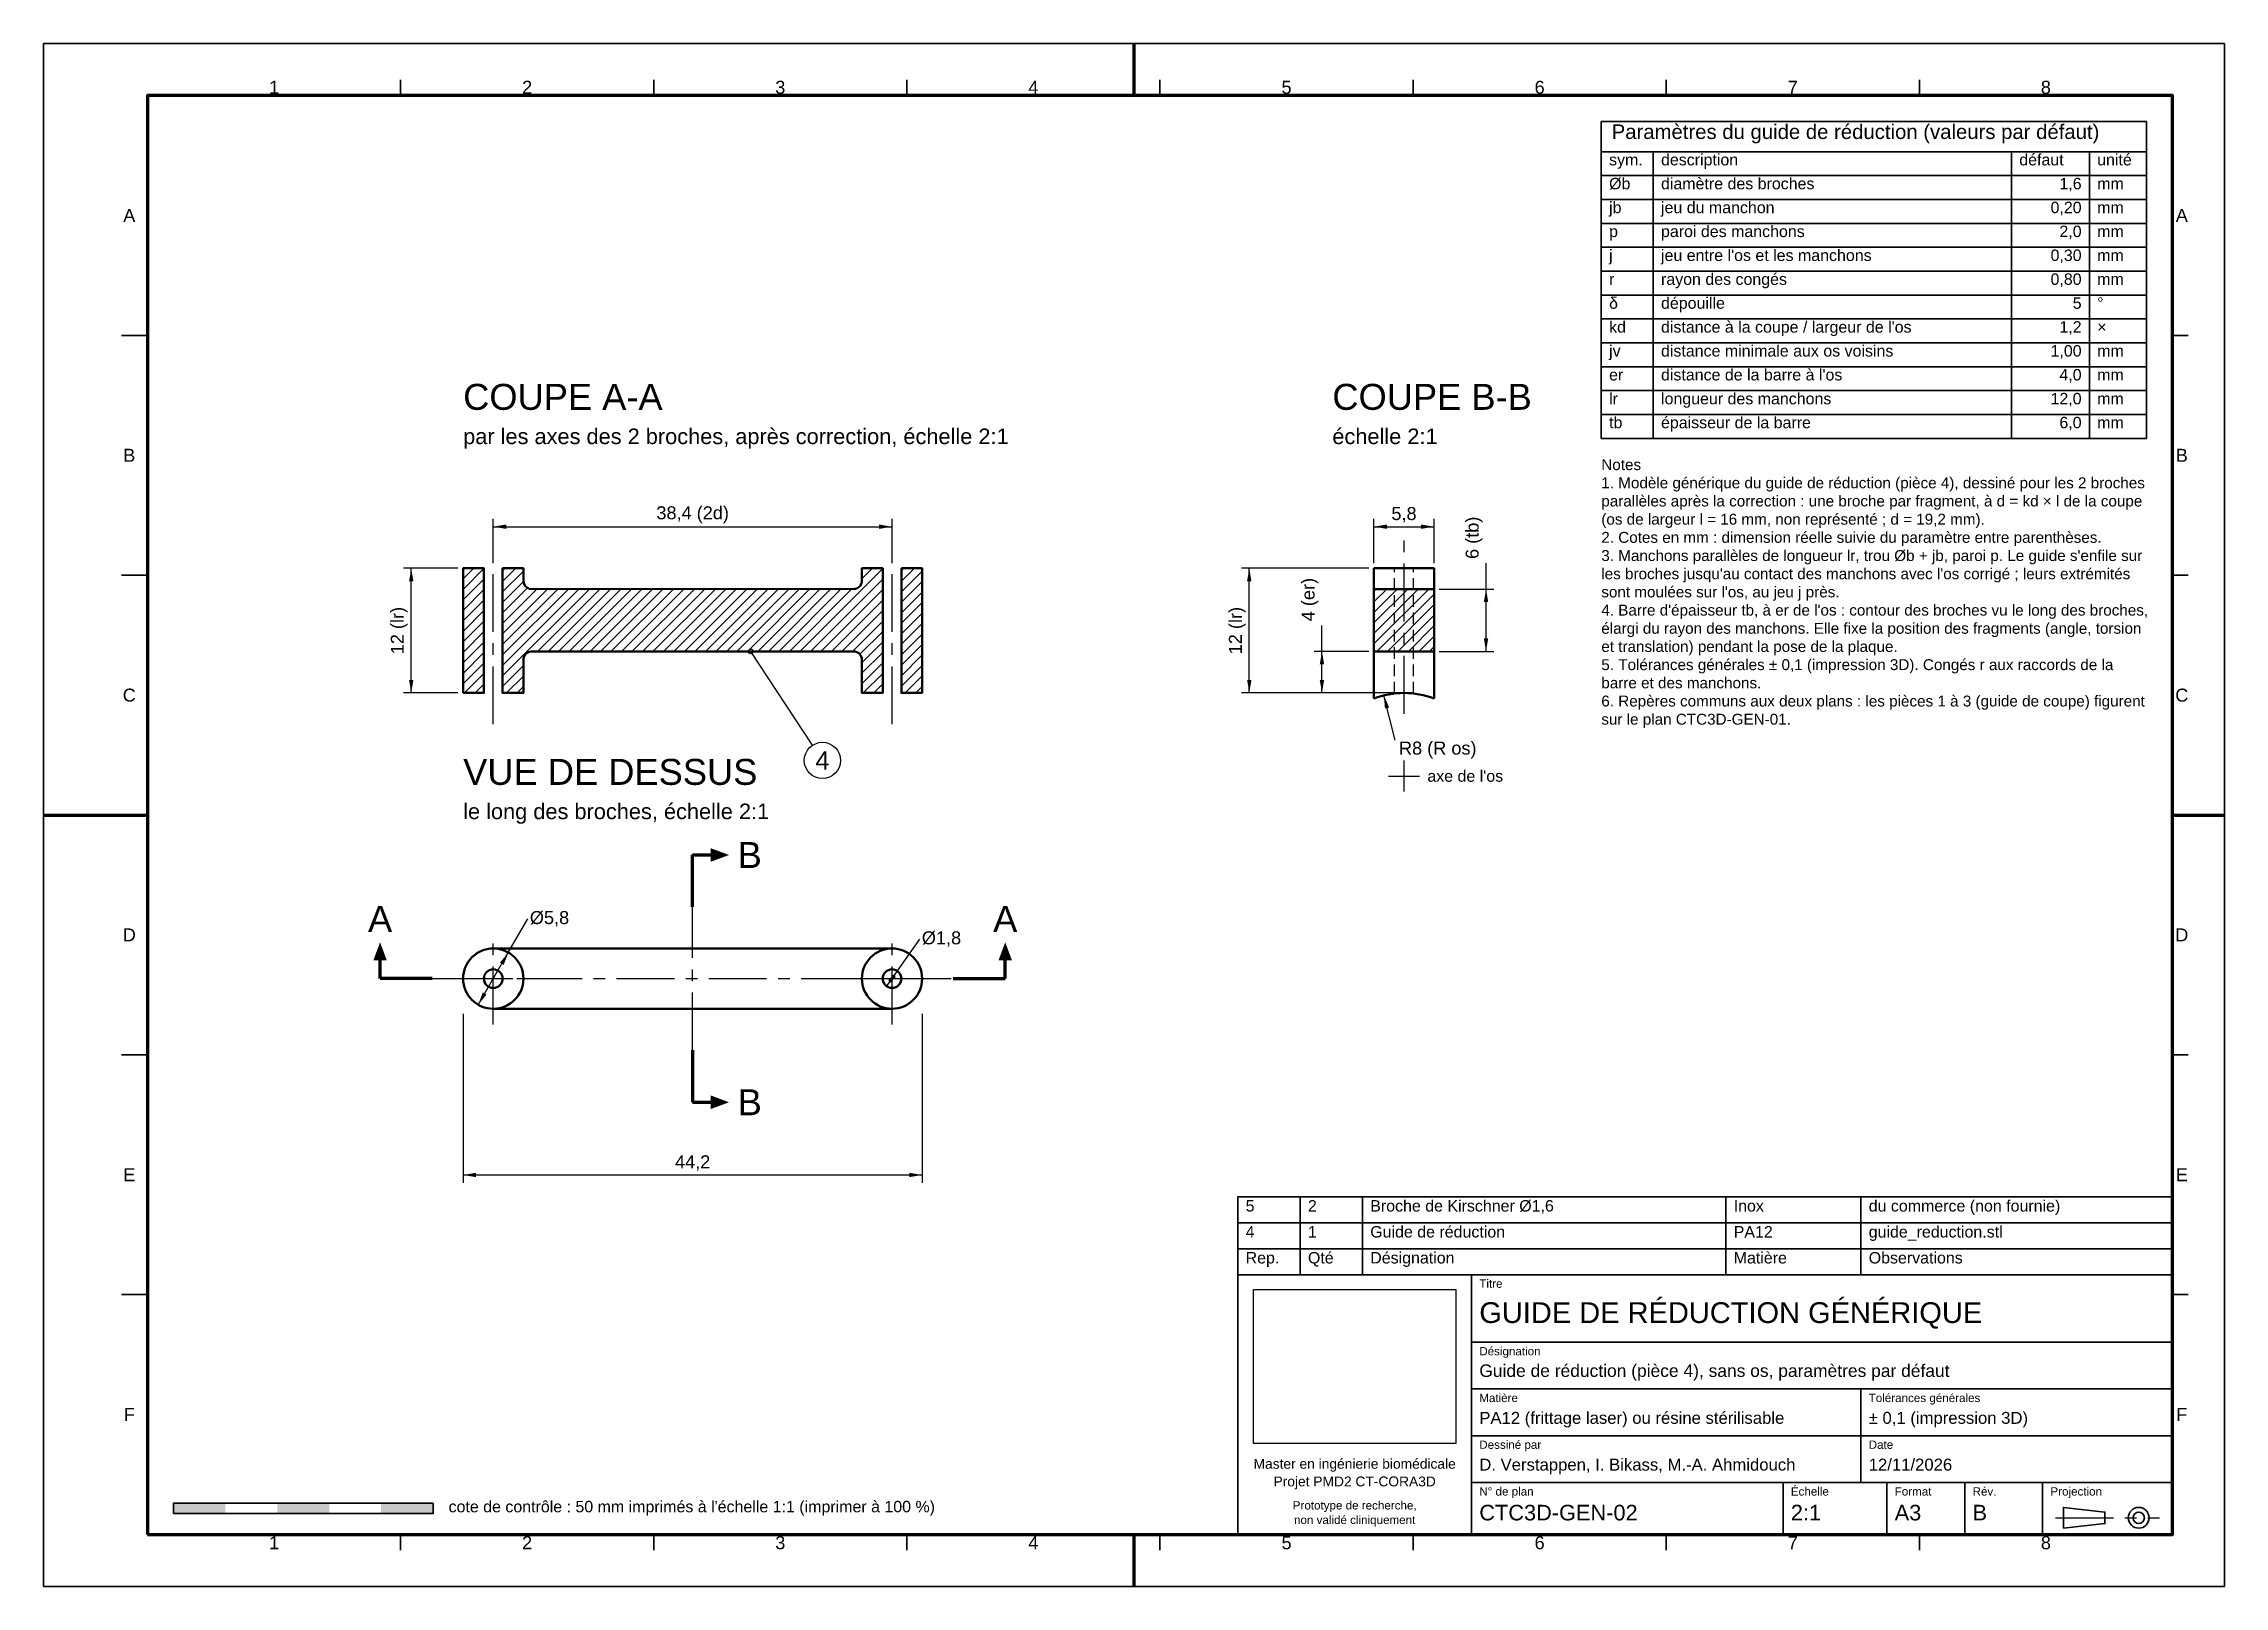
# Model space of a CAD drawing. Header units: millimetres. Extents: x 0 to 420, y 0 to 297.
import ezdxf
from ezdxf.enums import TextEntityAlignment as Align

# ---------------------------------------------------------------- set-up
doc = ezdxf.new("R2010")
doc.units = ezdxf.units.MM
doc.header["$LTSCALE"] = 0.35
doc.linetypes.add('CENTER', pattern=[50.8, 31.75, -6.35, 6.35, -6.35])
doc.linetypes.add('HIDDEN', pattern=[9.525, 6.35, -3.175])
for name, color, linetype, lineweight in [('AXES', 1, 'CENTER', 25), ('CACHE', 4, 'HIDDEN', 25), ('CADRE', 7, 'Continuous', 70), ('CARTOUCHE', 7, 'Continuous', 35), ('CONTOUR', 7, 'Continuous', 50), ('COTES', 3, 'Continuous', 25), ('COUPE', 7, 'Continuous', 70), ('HACHURES', 8, 'Continuous', 18), ('LOGO', 7, 'Continuous', 25), ('TEXTE', 7, 'Continuous', 25)]:
    doc.layers.add(name, color=color, linetype=linetype, lineweight=lineweight)
doc.styles.add('ISO', font='Arial')
doc.dimstyles.new('ISO_2_1', dxfattribs={"dimtxt": 2.5, "dimasz": 2.5, "dimexe": 1.5, "dimexo": 1, "dimgap": 0.8, "dimtad": 1, "dimdec": 1, "dimlfac": 0.5, "dimtxsty": 'ISO', "dimcen": 2.5, "dimclrd": 256, "dimclre": 256, "dimclrt": 256, "dimadec": 0, "dimazin": 0, "dimtfac": 1, "dimtdec": 4, "dimtmove": 0, "dimatfit": 3, "dimfxl": 1, "dimtfill": 1, "dimtzin": 0, "dimarcsym": 0})
picture_1 = doc.add_image_def('image1.png', size_in_pixel=(900, 684))

# ---------------------------------------------------------------- blocks, each defined once
blk = doc.blocks.new('*D1')
at = {"layer": 'COTES'}
for p, q in [((79.8, 196), (69.3, 196)), ((70.8, 172), (70.8, 196)), ((79.8, 172), (69.3, 172))]:
    blk.add_line(p, q, dxfattribs=at)
for points in [[(70.8, 196), (70.38, 193.5), (71.22, 193.5)], [(70.8, 172), (71.22, 174.5), (70.38, 174.5)]]:
    blk.add_solid(points, dxfattribs=at)
at = {"layer": 'COTES', "insert": (68.5, 184), "char_height": 2.5, "attachment_point": 5, "rotation": 90, "style": 'ISO'}
blk.add_mtext('12 (lr)', dxfattribs=at)
blk = doc.blocks.new('*D2')
at = {"layer": 'COTES'}
for p, q in [((86.6, 197), (86.6, 205.5)), ((86.6, 204), (163.4, 204)), ((163.4, 197), (163.4, 205.5))]:
    blk.add_line(p, q, dxfattribs=at)
for points in [[(86.6, 204), (89.1, 203.58), (89.1, 204.42)], [(163.4, 204), (160.9, 204.42), (160.9, 203.58)]]:
    blk.add_solid(points, dxfattribs=at)
at = {"layer": 'COTES', "insert": (125, 206.3), "char_height": 2.5, "attachment_point": 5, "style": 'ISO'}
blk.add_mtext('38,4 (2d)', dxfattribs=at)
blk = doc.blocks.new('*D3')
at = {"layer": 'COTES'}
for p, q in [((80.8, 110.2), (80.8, 77.7)), ((169.2, 110.2), (169.2, 77.7)), ((80.8, 79.2), (169.2, 79.2))]:
    blk.add_line(p, q, dxfattribs=at)
for points in [[(80.8, 79.2), (83.3, 78.78), (83.3, 79.62)], [(169.2, 79.2), (166.7, 79.62), (166.7, 78.78)]]:
    blk.add_solid(points, dxfattribs=at)
at = {"layer": 'COTES', "insert": (125, 81.5), "char_height": 2.5, "attachment_point": 5, "style": 'ISO'}
blk.add_mtext('44,2', dxfattribs=at)
blk = doc.blocks.new('*D4')
at = {"layer": 'COTES'}
for p, q in [((89.5, 122.02), (93.25, 128.52)), ((83.7, 111.98), (89.5, 122.02))]:
    blk.add_line(p, q, dxfattribs=at)
for points in [[(89.5, 122.02), (87.89, 120.07), (88.61, 119.65)], [(83.7, 111.98), (85.31, 113.93), (84.59, 114.35)]]:
    blk.add_solid(points, dxfattribs=at)
at = {"layer": 'COTES', "insert": (97.43, 128.52), "char_height": 2.5, "attachment_point": 5, "style": 'ISO'}
blk.add_mtext('%%c5,8', dxfattribs=at)
blk = doc.blocks.new('*D5')
at = {"layer": 'COTES'}
for p, q in [((164.43, 118.47), (168.73, 124.62)), ((162.37, 115.53), (164.43, 118.47))]:
    blk.add_line(p, q, dxfattribs=at)
for points in [[(162.37, 115.53), (164.14, 117.33), (163.46, 117.81)], [(164.43, 118.47), (162.66, 116.67), (163.34, 116.19)]]:
    blk.add_solid(points, dxfattribs=at)
at = {"layer": 'COTES', "insert": (172.92, 124.62), "char_height": 2.5, "attachment_point": 5, "style": 'ISO'}
blk.add_mtext('%%c1,8', dxfattribs=at)
blk = doc.blocks.new('*D6')
at = {"layer": 'COTES'}
for p, q in [((256.2, 197), (256.2, 205.5)), ((256.2, 204), (267.8, 204)), ((267.8, 197), (267.8, 205.5))]:
    blk.add_line(p, q, dxfattribs=at)
for points in [[(256.2, 204), (258.7, 203.58), (258.7, 204.42)], [(267.8, 204), (265.3, 204.42), (265.3, 203.58)]]:
    blk.add_solid(points, dxfattribs=at)
at = {"layer": 'COTES', "insert": (262, 206.3), "char_height": 2.5, "attachment_point": 5, "style": 'ISO'}
blk.add_mtext('5,8', dxfattribs=at)
blk = doc.blocks.new('*D7')
at = {"layer": 'COTES'}
for p, q in [((277.8, 192), (277.8, 197)), ((268.8, 192), (279.3, 192)), ((277.8, 180), (277.8, 192)), ((268.8, 180), (279.3, 180))]:
    blk.add_line(p, q, dxfattribs=at)
for points in [[(277.8, 192), (277.38, 189.5), (278.22, 189.5)], [(277.8, 180), (278.22, 182.5), (277.38, 182.5)]]:
    blk.add_solid(points, dxfattribs=at)
at = {"layer": 'COTES', "insert": (275.5, 201.87), "char_height": 2.5, "attachment_point": 5, "rotation": 90, "style": 'ISO'}
blk.add_mtext('6 (tb)', dxfattribs=at)
blk = doc.blocks.new('*D8')
at = {"layer": 'COTES'}
for p, q in [((246.2, 180), (246.2, 185)), ((255.2, 180), (244.7, 180)), ((246.2, 172), (246.2, 180)), ((261, 172), (244.7, 172))]:
    blk.add_line(p, q, dxfattribs=at)
for points in [[(246.2, 180), (245.78, 177.5), (246.62, 177.5)], [(246.2, 172), (246.62, 174.5), (245.78, 174.5)]]:
    blk.add_solid(points, dxfattribs=at)
at = {"layer": 'COTES', "insert": (243.9, 189.97), "char_height": 2.5, "attachment_point": 5, "rotation": 90, "style": 'ISO'}
blk.add_mtext('4 (er)', dxfattribs=at)
blk = doc.blocks.new('*D9')
at = {"layer": 'COTES'}
for p, q in [((255.2, 196), (230.7, 196)), ((232.2, 172), (232.2, 196)), ((261, 172), (230.7, 172))]:
    blk.add_line(p, q, dxfattribs=at)
for points in [[(232.2, 196), (231.78, 193.5), (232.62, 193.5)], [(232.2, 172), (232.62, 174.5), (231.78, 174.5)]]:
    blk.add_solid(points, dxfattribs=at)
at = {"layer": 'COTES', "insert": (229.9, 184), "char_height": 2.5, "attachment_point": 5, "rotation": 90, "style": 'ISO'}
blk.add_mtext('12 (lr)', dxfattribs=at)
blk = doc.blocks.new('*D10')
at = {"layer": 'COTES'}
blk.add_line((260.28, 162.89), (258.13, 171.52), dxfattribs=at)
blk.add_solid([(258.13, 171.52), (258.33, 169), (259.14, 169.2)], dxfattribs=at)
at = {"layer": 'COTES', "insert": (268.5, 161), "char_height": 2.5, "attachment_point": 5, "style": 'ISO'}
blk.add_mtext('R8 (R os)', dxfattribs=at)

msp = doc.modelspace()

# ---------------------------------------------------------------- hatches: boundary and pattern name
at = {"layer": 'HACHURES'}
h = msp.add_hatch(dxfattribs=at)
h.set_pattern_fill('ANSI31', color=256, scale=0.45, style=0)
h.paths.add_polyline_path([(80.8, 172), (80.8, 196), (84.8, 196), (84.8, 172), (80.84, 172)])
h = msp.add_hatch(dxfattribs=at)
h.set_pattern_fill('ANSI31', color=256, scale=0.45, style=0)
h.paths.add_polyline_path([(88.4, 196), (92.4, 196), (92.4, 195.96), (92.41, 193.44), (92.52, 192.99), (92.76, 192.58), (93.11, 192.27), (93.54, 192.07), (94, 192), (156.16, 192.01), (156.46, 192.07), (156.89, 192.27), (157.24, 192.58), (157.48, 192.99), (157.57, 193.29), (157.6, 193.6), (157.6, 196), (161.6, 196), (161.6, 172), (157.6, 172), (157.6, 178.4), (157.57, 178.71), (157.48, 179.01), (157.33, 179.29), (157.02, 179.64), (156.61, 179.88), (156.31, 179.97), (156, 180), (93.84, 179.99), (93.39, 179.88), (92.98, 179.64), (92.67, 179.29), (92.52, 179.01), (92.43, 178.71), (92.4, 178.4), (92.4, 172), (88.4, 172)])
h = msp.add_hatch(dxfattribs=at)
h.set_pattern_fill('ANSI31', color=256, scale=0.45, style=0)
h.paths.add_polyline_path([(165.2, 196), (169.2, 196), (169.2, 195.96), (169.2, 172), (165.2, 172)])
h = msp.add_hatch(dxfattribs=at)
h.set_pattern_fill('ANSI31', color=256, scale=0.45, style=0)
h.paths.add_polyline_path([(256.2, 180), (267.8, 180), (267.8, 192), (256.2, 192)])

# ---------------------------------------------------------------- linework, layer by layer
at = {"layer": 'AXES'}
for p, q in [((86.6, 166), (86.6, 202)), ((163.4, 166), (163.4, 202)), ((262, 168), (262, 202)), ((259, 156), (265, 156)), ((262, 153), (262, 159)), ((125, 103.2), (125, 130.8)), ((86.6, 108.2), (86.6, 125.8)), ((163.4, 108.2), (163.4, 125.8)), ((74.8, 117), (175.2, 117)), ((77.8, 117), (95.4, 117)), ((154.6, 117), (172.2, 117)), ((387.5, 13.2), (407.5, 13.2))]:
    msp.add_line(p, q, dxfattribs=at)
at = {"layer": 'CACHE'}
for p, q in [((260.2, 171.9), (260.2, 196)), ((263.8, 171.9), (263.8, 196))]:
    msp.add_line(p, q, dxfattribs=at)
at = {"layer": 'CADRE'}
for p, q in [((210, 287), (210, 297)), ((0, 148.5), (20, 148.5)), ((410, 148.5), (420, 148.5)), ((210, 0), (210, 10))]:
    msp.add_line(p, q, dxfattribs=at)
msp.add_lwpolyline([(20, 10), (410, 10), (410, 287), (20, 287)], close=True, dxfattribs=at)
at = {"layer": 'CARTOUCHE'}
for p, q in [((68.75, 287), (68.75, 290)), ((117.5, 287), (117.5, 290)), ((166.25, 287), (166.25, 290)), ((215, 287), (215, 290)), ((263.75, 287), (263.75, 290)), ((312.5, 287), (312.5, 290)), ((361.25, 287), (361.25, 290)), ((300, 276.2), (405, 276.2)), ((310, 276.2), (310, 221)), ((379, 276.2), (379, 221)), ((394, 276.2), (394, 221)), ((300, 271.6), (405, 271.6)), ((300, 267), (405, 267)), ((300, 262.4), (405, 262.4)), ((300, 257.8), (405, 257.8)), ((300, 253.2), (405, 253.2)), ((300, 248.6), (405, 248.6)), ((300, 244), (405, 244)), ((15, 240.83), (20, 240.83)), ((410, 240.83), (413, 240.83)), ((300, 239.4), (405, 239.4)), ((300, 234.8), (405, 234.8)), ((300, 230.2), (405, 230.2)), ((300, 225.6), (405, 225.6)), ((15, 194.67), (20, 194.67)), ((410, 194.67), (413, 194.67)), ((15, 148.5), (20, 148.5)), ((410, 148.5), (413, 148.5)), ((15, 102.33), (20, 102.33)), ((410, 102.33), (413, 102.33)), ((242, 60), (242, 75)), ((254, 60), (254, 75)), ((324, 60), (324, 75)), ((350, 60), (350, 75)), ((230, 70), (410, 70)), ((230, 65), (410, 65)), ((275, 10), (275, 60)), ((15, 56.17), (20, 56.17)), ((410, 56.17), (413, 56.17)), ((275, 47), (410, 47)), ((275, 38), (410, 38)), ((350, 29), (350, 38)), ((275, 29), (410, 29)), ((350, 20), (350, 29)), ((275, 20), (410, 20)), ((335, 10), (335, 20)), ((355, 10), (355, 20)), ((370, 10), (370, 20)), ((385, 10), (385, 20)), ((68.75, 7), (68.75, 10)), ((117.5, 7), (117.5, 10)), ((166.25, 7), (166.25, 10)), ((215, 7), (215, 10)), ((263.75, 7), (263.75, 10)), ((312.5, 7), (312.5, 10)), ((361.25, 7), (361.25, 10))]:
    msp.add_line(p, q, dxfattribs=at)
for points in [[(0, 0), (420, 0), (420, 297), (0, 297)], [(300, 221), (405, 221), (405, 282), (300, 282)], [(230, 60), (410, 60), (410, 75), (230, 75)], [(230, 10), (410, 10), (410, 60), (230, 60)], [(25, 14), (75, 14), (75, 16), (25, 16)], [(389, 11.2), (389, 15.2), (397, 14.3), (397, 12.1)]]:
    msp.add_lwpolyline(points, close=True, dxfattribs=at)
for radius in [2, 1.1]:
    msp.add_circle((403.5, 13.2), radius, dxfattribs=at)
at = {"layer": 'CONTOUR'}
for p, q in [((256.2, 192), (256.2, 196)), ((256.2, 196), (267.8, 196)), ((267.8, 192), (267.8, 196)), ((256.2, 170.91), (256.2, 180)), ((267.8, 170.91), (267.8, 180))]:
    msp.add_line(p, q, dxfattribs=at)
for points in [[(80.8, 172), (80.8, 196), (84.8, 196), (84.8, 172), (80.84, 172)], [(88.4, 196), (92.4, 196), (92.4, 195.96), (92.41, 193.44), (92.52, 192.99), (92.76, 192.58), (93.11, 192.27), (93.54, 192.07), (94, 192), (156.16, 192.01), (156.46, 192.07), (156.89, 192.27), (157.24, 192.58), (157.48, 192.99), (157.57, 193.29), (157.6, 193.6), (157.6, 196), (161.6, 196), (161.6, 172), (157.6, 172), (157.6, 178.4), (157.57, 178.71), (157.48, 179.01), (157.33, 179.29), (157.02, 179.64), (156.61, 179.88), (156.31, 179.97), (156, 180), (93.84, 179.99), (93.39, 179.88), (92.98, 179.64), (92.67, 179.29), (92.52, 179.01), (92.43, 178.71), (92.4, 178.4), (92.4, 172), (88.4, 172)], [(165.2, 196), (169.2, 196), (169.2, 195.96), (169.2, 172), (165.2, 172)], [(256.2, 180), (267.8, 180), (267.8, 192), (256.2, 192)]]:
    msp.add_lwpolyline(points, close=True, dxfattribs=at)
msp.add_lwpolyline([(256.2, 170.91, -0.187631), (267.8, 170.91)], format="xyb", dxfattribs=at)
msp.add_lwpolyline([(86.6, 111.2), (163.4, 111.2, 1), (163.4, 122.8), (86.6, 122.8, 1)], format="xyb", close=True, dxfattribs=at)
for centre, radius in [((86.6, 117), 5.8), ((163.4, 117), 5.8), ((86.6, 117), 1.8), ((163.4, 117), 1.8)]:
    msp.add_circle(centre, radius, dxfattribs=at)
at = {"layer": 'COUPE'}
for p, q in [((125, 130.8), (125, 140.8)), ((125, 140.8), (129, 140.8)), ((64.8, 117), (64.8, 121)), ((185.2, 117), (185.2, 121)), ((74.8, 117), (64.8, 117)), ((175.2, 117), (185.2, 117)), ((125, 103.2), (125, 93.2)), ((125, 93.2), (129, 93.2))]:
    msp.add_line(p, q, dxfattribs=at)
for points in [[(132, 140.8), (128.5, 142.1), (128.5, 139.5)], [(64.8, 124), (63.5, 120.5), (66.1, 120.5)], [(185.2, 124), (183.9, 120.5), (186.5, 120.5)], [(132, 93.2), (128.5, 94.5), (128.5, 91.9)]]:
    msp.add_solid(points, dxfattribs=at)
at = {"layer": 'TEXTE'}
msp.add_line((148.08, 161.92), (136.2, 180), dxfattribs=at)
for centre, radius in [((136.2, 180), 0.45), ((150, 159), 3.5)]:
    msp.add_circle(centre, radius, dxfattribs=at)
for points in [[(25, 14), (35, 14), (25, 16), (35, 16)], [(45, 14), (55, 14), (45, 16), (55, 16)], [(65, 14), (75, 14), (65, 16), (75, 16)]]:
    msp.add_solid(points, dxfattribs=at)

# ---------------------------------------------------------------- texts
at = {"layer": 'TEXTE', "style": 'ISO'}
for s, height, p in [('1', 2.5, (44.38, 288.6)), ('2', 2.5, (93.12, 288.6)), ('3', 2.5, (141.88, 288.6)), ('4', 2.5, (190.62, 288.6)), ('5', 2.5, (239.38, 288.6)), ('6', 2.5, (288.12, 288.6)), ('7', 2.5, (336.88, 288.6)), ('8', 2.5, (385.62, 288.6)), ('A', 2.5, (16.5, 263.92)), ('A', 2.5, (411.8, 263.92)), ('B', 2.5, (16.5, 217.75)), ('B', 2.5, (411.8, 217.75)), ('C', 2.5, (16.5, 171.58)), ('C', 2.5, (411.8, 171.58)), ('4', 3.5, (150, 159)), ('B', 5, (136, 140.8)), ('A', 5, (64.8, 128.5)), ('A', 5, (185.2, 128.5)), ('D', 2.5, (16.5, 125.42)), ('D', 2.5, (411.8, 125.42)), ('B', 5, (136, 93.2)), ('E', 2.5, (16.5, 79.25)), ('E', 2.5, (411.8, 79.25)), ('F', 2.5, (16.5, 33.08)), ('F', 2.5, (411.8, 33.08)), ('Master en ingénierie biomédicale', 1.9, (252.5, 23.6)), ('Projet PMD2 CT-CORA3D', 1.9, (252.5, 20.2)), ('Prototype de recherche,', 1.6, (252.5, 15.6)), ('non validé cliniquement', 1.6, (252.5, 12.8)), ('1', 2.5, (44.38, 8.4)), ('2', 2.5, (93.12, 8.4)), ('3', 2.5, (141.88, 8.4)), ('4', 2.5, (190.62, 8.4)), ('5', 2.5, (239.38, 8.4)), ('6', 2.5, (288.12, 8.4)), ('7', 2.5, (336.88, 8.4)), ('8', 2.5, (385.62, 8.4))]:
    msp.add_text(s, height=height, dxfattribs=at).set_placement(p, align=Align.MIDDLE_CENTER)
for s, height, p in [('Paramètres du guide de réduction (valeurs par défaut)', 2.8, (302, 277.8)), ('sym.', 2.2, (301.5, 272.9)), ('description', 2.2, (311.5, 272.9)), ('défaut', 2.2, (380.5, 272.9)), ('unité', 2.2, (395.5, 272.9)), ('Øb', 2.2, (301.5, 268.3)), ('diamètre des broches', 2.2, (311.5, 268.3)), ('mm', 2.2, (395.5, 268.3)), ('jb', 2.2, (301.5, 263.7)), ('jeu du manchon', 2.2, (311.5, 263.7)), ('mm', 2.2, (395.5, 263.7)), ('p', 2.2, (301.5, 259.1)), ('paroi des manchons', 2.2, (311.5, 259.1)), ('mm', 2.2, (395.5, 259.1)), ('j', 2.2, (301.5, 254.5)), ("jeu entre l'os et les manchons", 2.2, (311.5, 254.5)), ('mm', 2.2, (395.5, 254.5)), ('r', 2.2, (301.5, 249.9)), ('rayon des congés', 2.2, (311.5, 249.9)), ('mm', 2.2, (395.5, 249.9)), ('δ', 2.2, (301.5, 245.3)), ('dépouille', 2.2, (311.5, 245.3)), ('°', 2.2, (395.5, 245.3)), ('kd', 2.2, (301.5, 240.7)), ("distance à la coupe / largeur de l'os", 2.2, (311.5, 240.7)), ('×', 2.2, (395.5, 240.7)), ('jv', 2.2, (301.5, 236.1)), ('distance minimale aux os voisins', 2.2, (311.5, 236.1)), ('mm', 2.2, (395.5, 236.1)), ('COUPE A-A', 5, (80.8, 225)), ('COUPE B-B', 5, (248.2, 225)), ('er', 2.2, (301.5, 231.5)), ("distance de la barre à l'os", 2.2, (311.5, 231.5)), ('mm', 2.2, (395.5, 231.5)), ('lr', 2.2, (301.5, 226.9)), ('longueur des manchons', 2.2, (311.5, 226.9)), ('mm', 2.2, (395.5, 226.9)), ('par les axes des 2 broches, après correction, échelle 2:1', 3, (80.8, 219)), ('échelle 2:1', 3, (248.2, 219)), ('tb', 2.2, (301.5, 222.3)), ('épaisseur de la barre', 2.2, (311.5, 222.3)), ('mm', 2.2, (395.5, 222.3)), ('VUE DE DESSUS', 5, (80.8, 152.8)), ('le long des broches, échelle 2:1', 3, (80.8, 146.8)), ('5', 2.2, (231.5, 71.5)), ('2', 2.2, (243.5, 71.5)), ('Broche de Kirschner Ø1,6', 2.2, (255.5, 71.5)), ('Inox', 2.2, (325.5, 71.5)), ('du commerce (non fournie)', 2.2, (351.5, 71.5)), ('4', 2.2, (231.5, 66.5)), ('1', 2.2, (243.5, 66.5)), ('Guide de réduction', 2.2, (255.5, 66.5)), ('PA12', 2.2, (325.5, 66.5)), ('guide_reduction.stl', 2.2, (351.5, 66.5)), ('Rep.', 2.2, (231.5, 61.5)), ('Qté', 2.2, (243.5, 61.5)), ('Désignation', 2.2, (255.5, 61.5)), ('Matière', 2.2, (325.5, 61.5)), ('Observations', 2.2, (351.5, 61.5)), ('Titre', 1.6, (276.5, 57)), ('GUIDE DE RÉDUCTION GÉNÉRIQUE', 4, (276.5, 49.5)), ('Guide de réduction (pièce 4), sans os, paramètres par défaut', 2.4, (276.5, 39.6)), ('Désignation', 1.6, (276.5, 44)), ('Matière', 1.6, (276.5, 35)), ('PA12 (frittage laser) ou résine stérilisable', 2.3, (276.5, 30.6)), ('Tolérances générales', 1.6, (351.5, 35)), ('± 0,1 (impression 3D)', 2.3, (351.5, 30.6)), ('Dessiné par', 1.6, (276.5, 26)), ('Date', 1.6, (351.5, 26)), ('D. Verstappen, I. Bikass, M.-A. Ahmidouch', 2.3, (276.5, 21.6)), ('12/11/2026', 2.3, (351.5, 21.6)), ('N° de plan', 1.6, (276.5, 17)), ('Échelle', 1.6, (336.5, 17)), ('Format', 1.6, (356.5, 17)), ('Rév.', 1.6, (371.5, 17)), ('Projection', 1.6, (386.5, 17)), ("cote de contrôle : 50 mm imprimés à l'échelle 1:1 (imprimer à 100 %)", 2.2, (78, 13.6)), ('CTC3D-GEN-02', 3, (276.5, 11.8)), ('2:1', 3, (336.5, 11.8)), ('A3', 3, (356.5, 11.8)), ('B', 3, (371.5, 11.8))]:
    msp.add_text(s, height=height, dxfattribs=at).set_placement(p, align=Align.BOTTOM_LEFT)
for s, p in [('1,6', (392.5, 268.3)), ('0,20', (392.5, 263.7)), ('2,0', (392.5, 259.1)), ('0,30', (392.5, 254.5)), ('0,80', (392.5, 249.9)), ('5', (392.5, 245.3)), ('1,2', (392.5, 240.7)), ('1,00', (392.5, 236.1)), ('4,0', (392.5, 231.5)), ('12,0', (392.5, 226.9)), ('6,0', (392.5, 222.3))]:
    msp.add_text(s, height=2.2, dxfattribs=at).set_placement(p, align=Align.BOTTOM_RIGHT)
msp.add_text("axe de l'os", height=2.2, dxfattribs=at).set_placement((266.5, 156), align=Align.MIDDLE_LEFT)
at = {"layer": 'TEXTE', "insert": (300, 217), "char_height": 2.1, "width": 105, "attachment_point": 1, "style": 'ISO'}
msp.add_mtext("Notes\\P1. Modèle générique du guide de réduction (pièce 4), dessiné pour les 2 broches parallèles après la correction : une broche par fragment, à d = kd × l de la coupe (os de largeur l = 16 mm, non représenté ; d = 19,2 mm).\\P2. Cotes en mm : dimension réelle suivie du paramètre entre parenthèses.\\P3. Manchons parallèles de longueur lr, trou Øb + jb, paroi p. Le guide s'enfile sur les broches jusqu'au contact des manchons avec l'os corrigé ; leurs extrémités sont moulées sur l'os, au jeu j près.\\P4. Barre d'épaisseur tb, à er de l'os : contour des broches vu le long des broches, élargi du rayon des manchons. Elle fixe la position des fragments (angle, torsion et translation) pendant la pose de la plaque.\\P5. Tolérances générales ± 0,1 (impression 3D). Congés r aux raccords de la barre et des manchons.\\P6. Repères communs aux deux plans : les pièces 1 à 3 (guide de coupe) figurent sur le plan CTC3D-GEN-01.", dxfattribs=at)

# ---------------------------------------------------------------- dimensions: what is measured, and where the dimension line sits
at = {"layer": 'COTES'}
dim = msp.add_linear_dim(base=(125, 204), p1=(86.6, 196), p2=(163.4, 196), text='<> (2d)', dimstyle='ISO_2_1', dxfattribs=at)
dim.commit()
dim.dimension.update_dxf_attribs({"geometry": '*D2', "text_midpoint": (125, 206.3)})
for base, p1, p2, picture, middle in [((262, 204), (256.2, 196), (267.8, 196), '*D6', (262, 206.3)), ((125, 79.2), (80.8, 111.2), (169.2, 111.2), '*D3', (125, 81.5))]:
    dim = msp.add_linear_dim(base=base, p1=p1, p2=p2, dimstyle='ISO_2_1', dxfattribs=at)
    dim.commit()
    dim.dimension.update_dxf_attribs({"geometry": picture, "text_midpoint": middle})
for base, p1, p2, text, picture, middle in [((277.8, 186), (267.8, 180), (267.8, 192), '<> (tb)', '*D7', (275.5, 203.09)), ((70.8, 184), (80.8, 172), (80.8, 196), '<> (lr)', '*D1', (68.5, 184)), ((232.2, 184), (262, 172), (256.2, 196), '<> (lr)', '*D9', (229.9, 184)), ((246.2, 176), (262, 172), (256.2, 180), '<> (er)', '*D8', (243.9, 191.09))]:
    dim = msp.add_linear_dim(base=base, p1=p1, p2=p2, angle=90, text=text, dimstyle='ISO_2_1', dxfattribs=at)
    dim.commit()
    dim.dimension.update_dxf_attribs({"geometry": picture, "text_midpoint": middle})
dim = msp.add_radius_dim(center=(262, 156), mpoint=(258.13, 171.52), text='<> (R os)', dimstyle='ISO_2_1', override={"dimtih": 1, "dimtoh": 1}, dxfattribs=at)
dim.commit()
dim.dimension.update_dxf_attribs({"geometry": '*D10', "text_midpoint": (268.5, 161), "dimtype": 164})
for p1, p2, picture, middle in [((83.7, 111.98), (89.5, 122.02), '*D4', (97.76, 128.52)), ((162.37, 115.53), (164.43, 118.47), '*D5', (173.24, 124.62))]:
    dim = msp.add_diameter_dim_2p(p1=p1, p2=p2, dimstyle='ISO_2_1', override={"dimtih": 1, "dimtoh": 1}, dxfattribs=at)
    dim.commit()
    dim.dimension.update_dxf_attribs({"geometry": picture, "text_midpoint": middle})

# ---------------------------------------------------------------- pictures from other files: only their frames are drawn
at = {"layer": 'LOGO'}
image = msp.add_image(picture_1, insert=(233, 27.5), size_in_units=(39, 29.64), dxfattribs=at)
image.dxf.flags = 7

doc.saveas('drawing.dxf')
